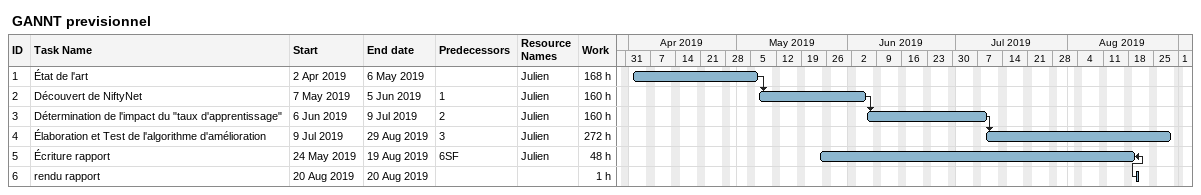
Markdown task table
GANNT previsionnel

| ID | Task | Start | Finish | Predecessors | Resources | Work (h) |
|---|---|---|---|---|---|---|
| 1 | État de l'art | 2019-04-02 | 2019-05-06 |  | Julien | 168 |
| 2 | Découvert de NiftyNet | 2019-05-07 | 2019-06-05 | 1 | Julien | 160 |
| 3 | Détermination de l'impact du "taux d'apprentissage" | 2019-06-06 | 2019-07-09 | 2 | Julien | 160 |
| 4 | Élaboration et Test de l'algorithme d'amélioration | 2019-07-09 | 2019-08-29 | 3 | Julien | 272 |
| 5 | Écriture rapport | 2019-05-24 | 2019-08-19 | 6SF | Julien | 48 |
| 6 | rendu rapport | 2019-08-20 | 2019-08-20 |  |  | 1 |
